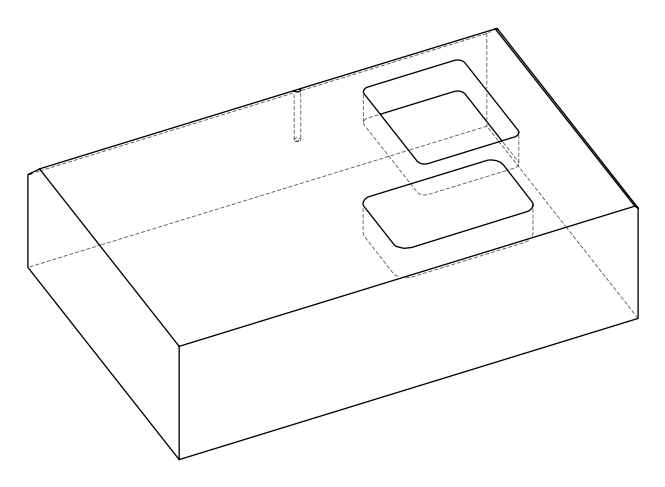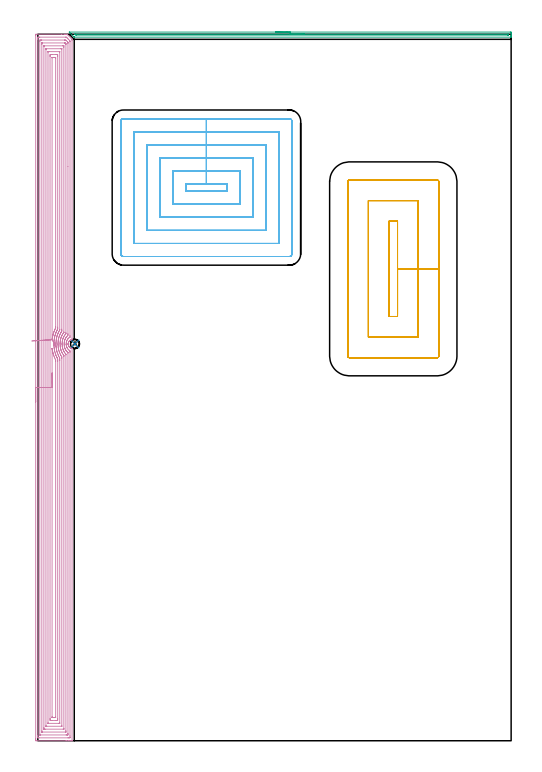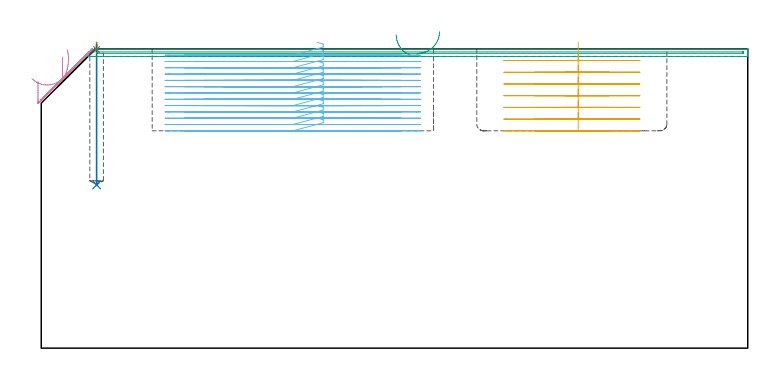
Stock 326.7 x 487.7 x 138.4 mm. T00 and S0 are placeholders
(PLAN: 6 operations, 4 tool changes, 93.9 min)
(1 SPOT_DRILL | STEP1POCKET | NXT0321_9005460120000 | 0.03 min | 1 mm3)
(2 DRILL_BLIND_HOLE_INTO_CENTER | STEP1POCKET | UGT0301_458 | 0.26 min | 1887 mm3)
(3 AREA_MILL | FG_CHAMFER_SURFACE | UGT0205_001 | 5 min | 1882 mm3)
(4 AREA_MILL_1 | FG_CHAMFER_SURFACE_1 | UGT0205_001 | 35.7 min | 153584 mm3)
(5 MILL_RECTANGULAR_POCKET | POCKET_RECTANGULAR_STRAIGHT | NXT0201_007 | Follow Part, ap 6.25, ae 75% | 12.13 min | 484872 mm3)
(6 MILL_RECTANGULAR_POCKET_1 | POCKET_RECTANGULAR_STRAIGHT_1 | NXT0201_011 | Follow Part, ap 3, ae 75% | 40.81 min | 526196 mm3)
(TOOL NXT0321_9005460120000 | NC Spot Drill, 142deg, 12mm, Carbide, Uncoated | D12 PA142 FL30 Z2)
(TOOL UGT0301_458 | Carbide Drill 6.3 mm | D6.3 PA118 FL63 Z2)
(TOOL UGT0205_001 | Chamfer Mill 20 x 3 x 45 deg. | D20 FL50 Z2)
(TOOL NXT0201_007 | ENDMILL 25mm [R216.25-25050GCK54P 1620] | D25 R3 FL54 Z5)
(TOOL NXT0201_011 | ENDMILL 12mm [2P460-1200-NA 1630] | D12 FL38 Z6)
(OP 1 SPOT_DRILL)
G17 G21 G94 G90
T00 M6
G54
G17 G0 G90 X25.6 Y273.9 S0 M3
G43 Z148.4 H0
G94 G81 G98 Z138.129 F250. R141.4
G80
M5
M2
(OP 2 DRILL_BLIND_HOLE_INTO_CENTER)
G17 G21 G94 G90
T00 M6
G54
G17 G0 G90 X25.6 Y273.9 S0 M3
G43 Z148.4 H0
G94 G81 G98 Z75.5 F250. R140.4
G80
M5
M2
(OP 3 AREA_MILL)
G17 G21 G94 G90
T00 M6
G54
G17 G0 G90 X164.15 Y489.2 S1061 M3
G43 Z148.4 H0
Z144.9
G94 G1 X164.188 Z144.028 F250.
X164.302 Z143.164
X164.491 Z142.312
X164.753 Z141.48
X165.087 Z140.674
X165.49 Z139.9
X165.958 Z139.164
X166.49 Z138.472
X167.079 Z137.829
X167.722 Z137.24
X168.414 Z136.708
X169.15 Z136.24
X169.924 Z135.837
X170.73 Z135.503
X171.562 Z135.241
X172.413 Z135.052
X173.278 Z134.938
X174.15 Z134.9
X326.077 Y489.199 Z134.901
X326.509 Y489.195
X326.69 Y489.191 Z134.904
X326.7 Y488.77 Z135.325
Y488.236 Z135.86
Y487.89 Z136.206
Y487.356 Z136.74
Y487.01 Z137.085
Y486.317 Z137.782
Y486.039 Z138.061
X326.699 Y485.696 Z138.394
X326.524 Y485.7 Z138.4
X25.351
X25.094 Y485.704 Z138.389
X24.995 Y485.804 Z138.293
X24.904 Y485.896 Z138.203
X21.968 Y488.832 Z135.268
X21.776 Y489.026 Z135.074
X21.619 Y489.193 Z134.906
X21.776 Y489.2 Z134.9
X174.15
Y487.786 Z136.314
X324.396 Y487.785 Z136.315
X324.658 Y487.78 Z136.32
X324.684 Y487.779 Z136.321
X324.69 Y487.763 Z136.337
X324.696 Y487.73 Z136.37
X324.698 Y487.697 Z136.403
X324.7 Y487.486 Z136.614
X324.699 Y487.248 Z136.852
X324.696 Y487.181 Z136.919
X324.69 Y487.129 Z136.971
X324.687 Y487.121 Z136.979
X324.672 Y487.119 Z136.981
X324.631 Y487.116 Z136.984
X324.29 Y487.114 Z136.986
X324.184
X26.538 Y487.115 Z136.985
X26.173 Y487.121 Z136.979
X25.798 Y487.463 Z136.637
X25.561 Y487.693 Z136.407
X25.522 Y487.734 Z136.366
X25.489 Y487.772 Z136.328
X25.524 Y487.779 Z136.321
X25.798 Y487.784 Z136.316
X25.904 Y487.785 Z136.315
X174.15 Y487.786 Z136.314
X175.022 Z136.352
X175.886 Z136.466
X176.738 Z136.655
X177.57 Z136.917
X178.376 Z137.251
X179.15 Z137.654
X179.886 Z138.123
X180.578 Z138.654
X181.221 Z139.243
X181.81 Z139.886
X182.342 Z140.578
X182.81 Z141.314
X183.213 Z142.088
X183.547 Z142.894
X183.809 Z143.726
X183.998 Z144.578
X184.112 Z145.443
X184.15 Z146.314
G0 Z148.4
M5
M2
(OP 4 AREA_MILL_1)
G17 G21 G94 G90
T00 M6
G54
G17 G0 G90 X-1.5 Y233.85 S1061 M3
G43 Z148.4 H0
Z123.3
G94 G1 Y233.888 Z122.428 F250.
Y234.002 Z121.564
Y234.191 Z120.712
Y234.453 Z119.88
Y234.787 Z119.074
Y235.19 Z118.3
Y235.658 Z117.564
Y236.19 Z116.872
Y236.779 Z116.229
Y237.422 Z115.64
Y238.114 Z115.108
Y238.85 Z114.64
Y239.624 Z114.237
Y240.43 Z113.903
Y241.262 Z113.641
Y242.113 Z113.452
Y242.978 Z113.338
Y243.85 Z113.3
Y486.732
X-1.499 Y487.07 Z113.301
X-1.494 Y487.621 Z113.304
X-1.492 Y487.692 Z113.306
X-0.947 Y487.7 Z113.85
X16.201 Z130.996
X18.604 Z133.399
X19.33 Z134.13
X19.937 Z134.736
X20.02 Y487.699 Z134.819
X20.1 Y487.69 Z134.895
X20.185 Y487.616 Z134.983
X23.503 Y484.298 Z138.301
X23.597 Y484.195 Z138.389
X23.6 Y483.493 Z138.4
Y277.829
X23.594 Y277.009 Z138.392
X23.413 Y276.972 Z138.212
X23.27 Y276.935 Z138.07
X23.221 Y276.922 Z138.02
X23.047 Y276.859 Z137.843
X22.973 Y276.833 Z137.771
X22.757 Y276.741 Z137.557
X22.728 Y276.728 Z137.528
X22.489 Y276.599 Z137.288
X22.26 Y276.449 Z137.06
X22.046 Y276.28 Z136.846
X21.98 Y276.219 Z136.78
X21.843 Y276.093 Z136.643
X21.782 Y276.028 Z136.581
X21.612 Y275.82 Z136.412
X21.536 Y275.712 Z136.336
X21.459 Y275.603 Z136.258
X21.367 Y275.445 Z136.165
X21.325 Y275.373 Z136.122
X21.27 Y275.26 Z136.067
X21.209 Y275.134 Z136.006
X21.137 Y274.945 Z135.934
X21.126 Y274.916 Z135.923
X21.063 Y274.7 Z135.856
X21.061 Y274.695 Z135.854
X21.016 Y274.496 Z135.812
X21.01 Y274.469 Z135.806
X21.003 Y274.425 Z135.799
X20.973 Y274.241 Z135.772
X20.961 Y274.121 Z135.758
X20.96 Y274.113 Z135.757
X20.961 Y274.029 Z135.754
X20.959 Y273.978
X20.961 Y273.895 Z135.751
X20.959 Y273.841 Z135.752
X20.96 Y273.805 Z135.751
Y273.793 Z135.752
X20.959 Y273.715 Z135.756
Y273.697
X20.967 Y273.602 Z135.766
X20.974 Y273.545 Z135.773
X20.983 Y273.474 Z135.781
X21.003 Y273.358 Z135.799
X21.005 Y273.347 Z135.801
X21.025 Y273.254 Z135.822
X21.057 Y273.116 Z135.853
X21.074 Y273.06 Z135.869
X21.124 Y272.89 Z135.92
X21.173 Y272.762 Z135.968
X21.202 Y272.682 Z136.001
X21.207 Y272.669 Z136.005
X21.307 Y272.453 Z136.105
X21.341 Y272.392 Z136.14
X21.421 Y272.253 Z136.219
X21.48 Y272.166 Z136.276
X21.55 Y272.061 Z136.346
X21.7 Y271.868 Z136.5
X21.732 Y271.832 Z136.532
X21.845 Y271.708 Z136.641
X21.862 Y271.691 Z136.658
X22. Y271.559 Z136.797
X22.159 Y271.44 Z136.955
X22.35 Y271.296 Z137.15
X22.603 Y271.15 Z137.399
X22.729 Y271.077 Z137.527
X22.988 Y270.974 Z137.787
X23.179 Y270.898 Z137.978
X23.413 Y270.83 Z138.211
X23.472 Y270.817 Z138.269
X23.595 Y270.781 Z138.391
X23.6 Y270.675 Z138.4
Y0.183
X23.597 Y0.01 Z138.388
X23.557 Y0.007 Z138.349
X23.148 Y0. Z137.948
X22.885 Z137.684
X22.159 Z136.954
X20.907 Z135.704
X19.493 Z134.288
X-0.947 Y0.001 Z113.85
X-1.166 Y0.003 Z113.631
X-1.492 Y0.008 Z113.306
X-1.494 Y0.079 Z113.303
X-1.499 Y0.63 Z113.301
X-1.5 Y1.186 Z113.3
Y243.85
X-0.086 Z114.714
Y484.388
X-0.085 Y485.282 Z114.715
X-0.084 Y485.307 Z114.716
X-0.059 Y485.69 Z114.741
X0.417 Y485.698 Z115.217
X0.83 Y485.699 Z115.63
X1.303 Y485.7 Z116.103
X19.078 Y485.699 Z133.878
X19.493 Y485.693 Z134.293
X19.629 Y485.69 Z134.429
X19.776 Y485.562 Z134.576
X20.066 Y485.282 Z134.866
X20.381 Y484.968 Z135.181
X20.963 Y484.388 Z135.763
X21.27 Y484.08 Z136.07
X21.853 Y483.493 Z136.653
X22.159 Y483.18 Z136.959
X22.184 Y482.599 Z136.984
X22.185 Y482.573 Z136.985
X22.186 Y279.618 Z136.986
X22.183 Y278.723 Z136.983
X22.181 Y278.701 Z136.981
X22.159 Y278.572 Z136.959
X21.709 Y278.282 Z136.509
X21.27 Y277.942 Z136.07
X21.209 Y277.891 Z136.009
X21.141 Y277.829 Z135.941
X20.89 Y277.568 Z135.69
X20.777 Y277.431 Z135.577
X20.634 Y277.25 Z135.434
X20.405 Y276.935 Z135.205
X20.396 Y276.921 Z135.196
X20.381 Y276.896 Z135.181
X20.085 Y276.339 Z134.885
X19.954 Y276.041 Z134.754
X19.831 Y275.701 Z134.631
X19.759 Y275.46 Z134.559
X19.68 Y275.147 Z134.48
X19.661 Y275.062 Z134.461
X19.648 Y274.991 Z134.448
X19.595 Y274.65 Z134.395
X19.555 Y274.252 Z134.355
X19.549 Y273.83 Z134.349
X19.558 Y273.424 Z134.358
X19.559 Y273.408 Z134.359
X19.568 Y273.307 Z134.368
X19.572 Y273.278 Z134.372
X19.642 Y272.842 Z134.442
X19.726 Y272.464 Z134.526
X19.82 Y272.135 Z134.62
X20.032 Y271.57 Z134.832
X20.144 Y271.331 Z134.944
X20.381 Y270.91 Z135.181
X20.538 Y270.676 Z135.338
X20.862 Y270.268 Z135.662
X21.064 Y270.05 Z135.864
X21.27 Y269.856 Z136.07
X21.356 Y269.782 Z136.156
X21.823 Y269.45 Z136.623
X22.159 Y269.234 Z136.959
X22.183 Y268.887 Z136.983
X22.184 Y268.861 Z136.984
X22.186 Y267.993 Z136.986
Y3.312
X22.185 Y2.418 Z136.985
X22.184 Y2.393 Z136.984
X22.159 Y2.01 Z136.959
X21.683 Y2.003 Z136.483
X21.27 Y2.001 Z136.07
X20.797 Y2. Z135.597
X0.83 Y2.001 Z115.63
X0.354 Y2.003 Z115.154
X-0.059 Y2.01 Z114.741
X-0.084 Y2.418 Z114.716
X-0.085 Y2.444 Z114.715
X-0.086 Y3.312 Z114.714
Y243.85
X1.328 Z116.128
X1.329 Y482.599 Z116.129
X1.33 Y482.991 Z116.13
X1.333 Y483.493 Z116.133
X1.336 Y483.68 Z116.136
X1.52 Y483.694 Z116.32
X1.719 Y483.697 Z116.519
X2.402 Y483.7 Z117.202
X2.607 Z117.407
X18.399 Z133.199
X18.604 Y483.698 Z133.404
X18.809 Y483.695 Z133.609
X19.203 Y483.685 Z134.003
X19.406 Y483.493 Z134.206
X20.584 Y482.316 Z135.384
X20.684 Y482.213 Z135.484
X20.734 Y482.16 Z135.534
X20.756 Y482.133 Z135.556
X20.764 Y482.096 Z135.564
X20.768 Y481.705 Z135.568
X20.771 Y481.313 Z135.571
X20.772 Y396.46 Z135.572
X20.771 Y281.013 Z135.571
X20.77 Y280.512 Z135.57
X20.768 Y280.123 Z135.568
X20.764 Y279.874 Z135.564
X20.488 Y279.618 Z135.288
X20.433 Y279.566 Z135.233
X20.381 Y279.515 Z135.181
X19.993 Y279.114 Z134.793
X19.675 Y278.723 Z134.475
X19.597 Y278.618 Z134.397
X19.493 Y278.466 Z134.293
X19.247 Y278.077 Z134.047
X19.11 Y277.829 Z133.91
X18.933 Y277.498 Z133.733
X18.686 Y276.935 Z133.486
X18.662 Y276.876 Z133.462
X18.604 Y276.714 Z133.404
X18.445 Y276.201 Z133.245
X18.405 Y276.041 Z133.205
X18.278 Y275.475 Z133.078
X18.225 Y275.147 Z133.025
X18.17 Y274.689 Z132.97
X18.14 Y274.252 Z132.94
X18.134 Y273.831 Z132.934
X18.15 Y273.358 Z132.95
X18.192 Y272.878 Z132.992
X18.253 Y272.464 Z133.053
X18.397 Y271.778 Z133.197
X18.456 Y271.57 Z133.256
X18.604 Y271.109 Z133.404
X18.767 Y270.676 Z133.567
X18.886 Y270.391 Z133.686
X19.209 Y269.782 Z134.009
X19.312 Y269.602 Z134.112
X19.493 Y269.327 Z134.293
X19.832 Y268.887 Z134.632
X20.084 Y268.592 Z134.884
X20.381 Y268.291 Z135.181
X20.532 Y268.15 Z135.332
X20.71 Y267.993 Z135.51
X20.765 Y267.938 Z135.565
X20.767 Y267.894 Z135.567
X20.769 Y267.797 Z135.569
X20.771 Y267.601 Z135.571
Y5.101
X20.77 Y4.709 Z135.57
X20.767 Y4.207 Z135.567
X20.764 Y4.02 Z135.564
X20.58 Y4.006 Z135.38
X20.381 Y4.003 Z135.181
X19.698 Y4. Z134.498
X19.493 Z134.293
X1.719 Y4.001 Z116.519
X1.514 Y4.003 Z116.314
X1.377 Y4.008 Z116.177
X1.335 Y4.011 Z116.135
X1.333 Y4.029 Z116.133
X1.331 Y4.076 Z116.131
X1.329 Y4.207 Z116.129
X1.328 Y243.85 Z116.128
X2.743 Z117.543
Y480.811
X2.747 Y481.565 Z117.547
X2.75 Y481.675 Z117.55
X2.755 Y481.691 Z117.555
X2.779 Y481.694 Z117.579
X2.833 Y481.697 Z117.633
X3.054 Y481.699 Z117.854
X18.609 Y481.7 Z133.409
X18.718 Y481.693 Z133.518
X18.744 Y481.69 Z133.544
X18.797 Y481.643 Z133.597
X18.88 Y481.567 Z133.68
X19.004 Y481.447 Z133.804
X19.066 Y481.385 Z133.866
X19.149 Y481.3 Z133.949
X19.314 Y481.126 Z134.114
X19.351 Y481.085 Z134.151
X19.353 Y481.069 Z134.153
X19.355 Y481.029 Z134.155
X19.357 Y480.947 Z134.157
Y480.811
Y281.543
X19.356 Y281.406 Z134.156
X19.35 Y281.028 Z134.15
X19.344 Y280.941 Z134.144
X18.973 Y280.512 Z133.773
X18.808 Y280.306 Z133.608
X18.604 Y280.037 Z133.404
X18.434 Y279.788 Z133.234
X18.323 Y279.618 Z133.123
X18.093 Y279.237 Z132.893
X17.81 Y278.723 Z132.61
X17.778 Y278.661 Z132.578
X17.715 Y278.528 Z132.515
X17.508 Y278.037 Z132.308
X17.424 Y277.829 Z132.224
X17.271 Y277.382 Z132.071
X17.13 Y276.935 Z131.93
X17.068 Y276.692 Z131.868
X16.919 Y276.041 Z131.719
X16.904 Y275.963 Z131.704
X16.826 Y275.5 Z131.626
X16.789 Y275.184 Z131.589
X16.786 Y275.147 Z131.586
X16.728 Y274.352 Z131.528
X16.724 Y274.252 Z131.524
X16.72 Y273.863 Z131.52
X16.728 Y273.457 Z131.528
X16.734 Y273.358 Z131.534
X16.8 Y272.491 Z131.6
X16.803 Y272.464 Z131.603
X16.826 Y272.299 Z131.626
X16.964 Y271.57 Z131.764
X16.999 Y271.397 Z131.799
X17.096 Y270.994 Z131.896
X17.19 Y270.676 Z131.99
X17.37 Y270.129 Z132.17
X17.502 Y269.782 Z132.302
X17.715 Y269.274 Z132.515
X17.915 Y268.887 Z132.715
X18.143 Y268.457 Z132.943
X18.439 Y267.993 Z133.239
X18.604 Y267.766 Z133.404
X18.893 Y267.392 Z133.693
X19.136 Y267.099 Z133.936
X19.342 Y266.859 Z134.142
X19.35 Y266.813 Z134.15
X19.352 Y266.72 Z134.152
X19.357 Y266.341 Z134.157
Y6.889
X19.353 Y6.135 Z134.153
X19.35 Y6.025 Z134.15
X19.345 Y6.009 Z134.145
X19.321 Y6.006 Z134.121
X19.266 Y6.003 Z134.066
X19.046 Y6.001 Z133.846
X3.053 Z117.853
X2.834 Y6.003 Z117.634
X2.779 Y6.006 Z117.579
X2.755 Y6.009 Z117.555
X2.75 Y6.021 Z117.55
X2.748 Y6.096 Z117.548
X2.743 Y6.753 Z117.543
Y243.85
X4.157 Z118.957
Y479.252
X4.159 Y479.481 Z118.959
X4.162 Y479.634 Z118.962
X4.164 Y479.683 Z118.964
X4.176 Y479.69 Z118.976
X4.217 Y479.693 Z119.017
X4.385 Y479.698 Z119.185
X4.6 Y479.7 Z119.4
X17.042 Z131.842
X17.715 Y479.699 Z132.515
X17.933 Y479.697 Z132.733
X17.94 Y479.691 Z132.74
X17.941 Y479.689 Z132.741
X17.943 Y479.022 Z132.743
Y478.793
X17.942 Y282.072 Z132.742
X17.941 Y281.995 Z132.741
X17.936 Y281.935 Z132.736
X17.932 Y281.905 Z132.732
X17.92 Y281.886 Z132.72
X17.715 Y281.61 Z132.515
X17.629 Y281.493 Z132.429
X17.568 Y281.406 Z132.368
X17.274 Y280.956 Z132.074
X17.001 Y280.512 Z131.801
X16.937 Y280.401 Z131.737
X16.826 Y280.199 Z131.626
X16.628 Y279.817 Z131.428
X16.534 Y279.618 Z131.334
X16.353 Y279.2 Z131.153
X16.159 Y278.723 Z130.959
X16.101 Y278.56 Z130.901
X15.938 Y278.086 Z130.738
X15.877 Y277.89 Z130.677
X15.86 Y277.829 Z130.66
X15.694 Y277.181 Z130.494
X15.638 Y276.935 Z130.438
X15.534 Y276.447 Z130.334
X15.469 Y276.041 Z130.269
X15.419 Y275.669 Z130.219
X15.368 Y275.147 Z130.168
X15.344 Y274.85 Z130.144
X15.311 Y274.252 Z130.111
X15.308 Y273.992 Z130.108
X15.319 Y273.358 Z130.119
X15.334 Y273.072 Z130.134
X15.384 Y272.464 Z130.184
X15.419 Y272.092 Z130.219
X15.505 Y271.57 Z130.305
X15.608 Y271.008 Z130.408
X15.681 Y270.676 Z130.481
X15.764 Y270.323 Z130.564
X15.908 Y269.812 Z130.708
X15.917 Y269.782 Z130.717
X15.938 Y269.72 Z130.738
X16.236 Y268.887 Z131.036
X16.445 Y268.377 Z131.245
X16.626 Y267.993 Z131.426
X16.826 Y267.61 Z131.626
X17.11 Y267.099 Z131.91
X17.67 Y266.251 Z132.47
X17.715 Y266.191 Z132.515
X17.915 Y265.922 Z132.715
X17.936 Y265.892 Z132.736
X17.939 Y265.815 Z132.739
X17.941 Y265.693 Z132.741
X17.943 Y265.54 Z132.743
Y265.311
Y8.448
X17.941 Y8.219 Z132.741
X17.938 Y8.066 Z132.738
X17.936 Y8.017 Z132.736
X17.924 Y8.01 Z132.724
X17.883 Y8.007 Z132.683
X17.715 Y8.002 Z132.515
X17.499 Y8. Z132.299
X5.058 Z119.858
X4.385 Y8.001 Z119.185
X4.166 Y8.003 Z118.966
X4.16 Y8.009 Z118.96
X4.159 Y8.011 Z118.959
X4.157 Y8.677 Z118.957
Y8.907
Y243.85
X5.571 Z120.371
X5.572 Y477.234 Z120.372
X5.573 Y477.531 Z120.373
X5.576 Y477.679 Z120.376
X5.578 Y477.689 Z120.378
X5.593 Y477.693 Z120.393
X5.633 Y477.697 Z120.433
X5.7 Y477.7 Z120.5
X15.938 Z130.738
X16.365 Y477.698 Z131.165
X16.507 Y477.692 Z131.307
X16.52 Y477.69 Z131.32
X16.522 Y477.677 Z131.322
X16.526 Y477.631 Z131.326
X16.528 Y477.534 Z131.328
X16.529 Y284.089 Z131.329
X16.528 Y283.495 Z131.328
X16.526 Y283.194 Z131.326
X16.522 Y282.898 Z131.322
X16.513 Y282.76 Z131.313
X16.457 Y282.672 Z131.257
X16.222 Y282.3 Z131.022
X16.113 Y282.124 Z130.913
X15.938 Y281.832 Z130.738
X15.785 Y281.56 Z130.585
X15.7 Y281.406 Z130.5
X15.476 Y280.977 Z130.276
X15.26 Y280.512 Z130.06
X15.195 Y280.365 Z129.995
X15.049 Y280.021 Z129.849
X14.935 Y279.732 Z129.735
X14.893 Y279.618 Z129.693
X14.708 Y279.067 Z129.508
X14.597 Y278.723 Z129.397
X14.5 Y278.382 Z129.3
X14.356 Y277.829 Z129.156
X14.318 Y277.671 Z129.118
X14.16 Y276.961 Z128.96
X14.156 Y276.939 Z128.956
X14.043 Y276.159 Z128.843
X14.029 Y276.041 Z128.829
X13.96 Y275.348 Z128.76
X13.945 Y275.147 Z128.745
X13.907 Y274.508 Z128.707
X13.897 Y274.252 Z128.697
X13.899 Y273.621 Z128.699
X13.904 Y273.358 Z128.704
X13.941 Y272.684 Z128.741
X13.959 Y272.464 Z128.759
X14.032 Y271.699 Z128.832
X14.051 Y271.57 Z128.851
X14.16 Y270.898 Z128.96
X14.201 Y270.676 Z129.001
X14.211 Y270.624 Z129.011
X14.401 Y269.782 Z129.201
X14.488 Y269.452 Z129.288
X14.659 Y268.887 Z129.459
X14.919 Y268.124 Z129.719
X14.968 Y267.993 Z129.768
X15.049 Y267.787 Z129.849
X15.35 Y267.099 Z130.15
X15.641 Y266.504 Z130.441
X15.804 Y266.205 Z130.604
X15.938 Y265.971 Z130.738
X16.342 Y265.311 Z131.142
X16.522 Y265.009 Z131.322
X16.526 Y264.719 Z131.326
X16.528 Y264.416 Z131.328
X16.529 Y263.822 Z131.329
X16.528 Y10.466 Z131.328
X16.527 Y10.169 Z131.327
X16.524 Y10.021 Z131.324
X16.522 Y10.011 Z131.322
X16.507 Y10.007 Z131.307
X16.467 Y10.003 Z131.267
X16.4 Y10. Z131.2
X6.162 Z120.962
X5.735 Y10.002 Z120.535
X5.593 Y10.008 Z120.393
X5.58 Y10.01 Z120.38
X5.578 Y10.023 Z120.378
X5.574 Y10.069 Z120.374
X5.572 Y10.166 Z120.372
X5.571 Y243.85 Z120.371
X6.985 Z121.785
X6.986 Y475.446 Z121.786
Y475.511
X6.989 Y475.577 Z121.789
X6.994 Y475.69 Z121.794
X7.051 Y475.692 Z121.851
X7.688 Y475.699 Z122.488
X14.797 Y475.7 Z129.597
X15.049 Y475.696 Z129.849
X15.085 Y475.694 Z129.885
X15.101 Y475.691 Z129.901
X15.108 Y475.642 Z129.908
X15.113 Y475.512 Z129.913
X15.114 Y475.446 Z129.914
Y283.957
X15.112 Y283.825 Z129.912
X15.108 Y283.564 Z129.908
X15.049 Y283.454 Z129.849
X14.954 Y283.29 Z129.754
X14.899 Y283.194 Z129.699
X14.634 Y282.718 Z129.434
X14.408 Y282.3 Z129.208
X14.324 Y282.136 Z129.124
X14.16 Y281.796 Z128.96
X14.04 Y281.527 Z128.84
X13.988 Y281.406 Z128.788
X13.78 Y280.895 Z128.58
X13.629 Y280.512 Z128.429
X13.537 Y280.245 Z128.337
X13.324 Y279.618 Z128.124
X13.311 Y279.578 Z128.111
X13.272 Y279.447 Z128.072
X13.119 Y278.878 Z127.919
X13.08 Y278.723 Z127.88
X12.946 Y278.157 Z127.746
X12.875 Y277.829 Z127.675
X12.791 Y277.419 Z127.591
X12.715 Y276.935 Z127.515
X12.673 Y276.644 Z127.473
X12.601 Y276.041 Z127.401
X12.58 Y275.842 Z127.38
X12.523 Y275.147 Z127.323
X12.514 Y275.015 Z127.314
X12.481 Y274.252 Z127.281
X12.479 Y274.156 Z127.279
X12.486 Y273.358 Z127.286
X12.489 Y273.252 Z127.289
X12.535 Y272.464 Z127.335
X12.547 Y272.3 Z127.347
X12.618 Y271.57 Z127.418
X12.646 Y271.305 Z127.446
X12.75 Y270.676 Z127.55
X12.829 Y270.227 Z127.629
X12.921 Y269.782 Z127.721
X13.073 Y269.087 Z127.873
X13.126 Y268.887 Z127.926
X13.272 Y268.371 Z128.072
X13.392 Y267.993 Z128.192
X13.451 Y267.813 Z128.251
X13.706 Y267.099 Z128.506
X14.004 Y266.362 Z128.804
X14.073 Y266.205 Z128.873
X14.16 Y266.012 Z128.96
X14.512 Y265.311 Z129.312
X14.957 Y264.509 Z129.757
X15.012 Y264.416 Z129.812
X15.049 Y264.349 Z129.849
X15.109 Y263.522 Z129.909
X15.112 Y263.459 Z129.912
X15.115 Y262.628 Z129.915
Y262.562
X15.114 Y12.254 Z129.914
Y12.189
X15.111 Y12.123 Z129.911
X15.106 Y12.01 Z129.906
X15.049 Y12.009 Z129.849
X14.412 Y12.001 Z129.212
X7.303 Z122.103
X7.051 Y12.004 Z121.851
X7.015 Y12.006 Z121.815
X6.999 Y12.009 Z121.799
X6.992 Y12.057 Z121.792
X6.987 Y12.188 Z121.787
X6.986 Y12.254 Z121.786
X6.985 Y243.85 Z121.785
X8.399 Z123.199
X8.4 Y472.3 Z123.2
Y472.763
X8.402 Y473.192 Z123.202
X8.407 Y473.657 Z123.207
X8.789 Y473.697 Z123.589
X8.828 Y473.698 Z123.628
X9.675 Y473.7 Z124.475
X12.341 Z127.141
X13.231 Y473.699 Z128.031
X13.272 Y473.696 Z128.072
X13.693 Y473.657 Z128.493
X13.697 Y473.229 Z128.497
X13.7 Y472.763 Z128.5
Y472.332
Y285.446
X13.699 Y284.983 Z128.499
X13.697 Y284.555 Z128.497
X13.693 Y284.321 Z128.493
X13.684 Y284.27 Z128.484
X13.658 Y284.218 Z128.458
X13.59 Y284.089 Z128.39
X13.478 Y283.881 Z128.278
X13.272 Y283.498 Z128.072
X13.169 Y283.298 Z127.969
X13.119 Y283.194 Z127.919
X12.889 Y282.685 Z127.689
X12.721 Y282.3 Z127.521
X12.621 Y282.061 Z127.421
X12.383 Y281.477 Z127.183
X12.364 Y281.426 Z127.164
X12.357 Y281.406 Z127.157
X12.142 Y280.754 Z126.942
X12.065 Y280.512 Z126.865
X11.932 Y280.071 Z126.732
X11.807 Y279.618 Z126.607
X11.742 Y279.368 Z126.542
X11.585 Y278.723 Z126.385
X11.568 Y278.649 Z126.368
X11.494 Y278.307 Z126.294
X11.416 Y277.908 Z126.216
X11.403 Y277.829 Z126.203
X11.298 Y277.132 Z126.098
X11.272 Y276.935 Z126.072
X11.202 Y276.335 Z126.002
X11.174 Y276.041 Z125.974
X11.131 Y275.512 Z125.931
X11.107 Y275.147 Z125.907
X11.084 Y274.666 Z125.884
X11.068 Y274.252 Z125.868
X11.07 Y273.785 Z125.87
X11.075 Y273.358 Z125.875
X11.095 Y272.866 Z125.895
X11.118 Y272.464 Z125.918
X11.159 Y271.908 Z125.959
X11.191 Y271.57 Z125.991
X11.259 Y270.912 Z126.059
X11.297 Y270.676 Z126.097
X11.433 Y269.843 Z126.233
X11.445 Y269.782 Z126.245
X11.494 Y269.525 Z126.294
X11.632 Y268.887 Z126.432
X11.673 Y268.707 Z126.473
X11.858 Y267.993 Z126.658
X12.008 Y267.477 Z126.808
X12.129 Y267.099 Z126.929
X12.383 Y266.351 Z127.183
X12.435 Y266.205 Z127.235
X12.466 Y266.121 Z127.266
X12.808 Y265.311 Z127.608
X13.167 Y264.521 Z127.967
X13.219 Y264.416 Z128.019
X13.272 Y264.313 Z128.072
X13.685 Y263.522 Z128.485
X13.693 Y263.098 Z128.493
X13.698 Y262.628 Z128.498
X13.7 Y262.197 Z128.5
Y261.734
Y15.4
Y14.937
X13.698 Y14.508 Z128.498
X13.693 Y14.043 Z128.493
X13.311 Y14.003 Z128.111
X13.272 Y14.002 Z128.072
X12.425 Y14. Z127.225
X9.759 Z124.559
X8.869 Y14.002 Z123.669
X8.828 Y14.004 Z123.628
X8.407 Y14.043 Z123.207
X8.402 Y14.471 Z123.202
X8.4 Y14.937 Z123.2
Y15.368
X8.399 Y243.85 Z123.199
X9.814 Z124.614
Y270.392
X9.815 Y270.577 Z124.615
X9.817 Y270.676 Z124.617
X9.819 Y270.757 Z124.619
X9.84 Y270.676 Z124.64
X10.013 Y269.641 Z124.813
X10.048 Y269.449 Z124.848
X10.157 Y268.887 Z124.957
X10.205 Y268.654 Z125.005
X10.275 Y268.326 Z125.075
X10.353 Y267.993 Z125.153
X10.41 Y267.764 Z125.21
X10.573 Y267.132 Z125.373
X10.582 Y267.099 Z125.382
X10.606 Y267.02 Z125.406
X10.864 Y266.205 Z125.664
X10.996 Y265.812 Z125.796
X11.176 Y265.311 Z125.976
X11.494 Y264.507 Z126.294
X11.532 Y264.416 Z126.332
X11.559 Y264.351 Z126.359
X11.945 Y263.522 Z126.745
X12.279 Y262.822 Z127.079
X12.283 Y262.728 Z127.083
X12.285 Y262.628 Z127.085
X12.286 Y261.831 Z127.086
Y16.327
X12.284 Y16.128 Z127.084
X12.281 Y16.029 Z127.081
X12.28 Y16.012 Z127.08
X12.262 Y16.008 Z127.062
X12.212 Y16.003 Z127.012
X11.494 Y16. Z126.294
X11.326 Z126.126
X10.606 Z125.406
X10.437 Z125.237
X9.86 Y16.007 Z124.66
X9.827 Y16.01 Z124.627
X9.82 Y16.016 Z124.62
X9.818 Y16.032 Z124.618
X9.815 Y16.116 Z124.615
X9.814 Y16.287 Z124.614
Y16.628
Y243.85
Y244.722 Z124.652
Y245.586 Z124.766
Y246.438 Z124.954
Y247.27 Z125.217
Y248.076 Z125.551
Y248.85 Z125.953
Y249.586 Z126.422
Y250.278 Z126.953
Y250.921 Z127.543
Y251.51 Z128.186
Y252.041 Z128.878
Y252.51 Z129.614
Y252.913 Z130.388
Y253.247 Z131.194
Y253.509 Z132.026
Y253.698 Z132.877
Y253.812 Z133.742
Y253.85 Z134.614
G0 X12.055 Y272.94 Z138.028
G1 X12.232 Y272.632 Z137.231
X12.373 Y272.386 Z136.406
X12.478 Y272.203 Z135.559
X12.546 Y272.085 Z134.698
X12.576 Y272.033 Z133.827
X12.569 Y272.046 Z132.955
X12.523 Y272.125 Z132.088
X12.44 Y272.27 Z131.231
X12.32 Y272.478 Z130.393
X12.164 Y272.75 Z129.578
X11.974 Y273.081 Z128.794
X11.75 Y273.471 Z128.047
X11.494 Y273.916 Z127.341
X11.209 Y274.412 Z126.683
X10.896 Y274.956 Z126.077
X10.558 Y275.544 Z125.528
X10.198 Y276.171 Z125.04
X9.817 Y276.833 Z124.617
X9.816 Y276.836 Z124.616
X9.814 Y276.935 Z124.614
Y277.013
Y471.373
X9.816 Y471.572 Z124.616
X9.819 Y471.671 Z124.619
X9.82 Y471.688 Z124.62
X9.838 Y471.692 Z124.638
X9.887 Y471.697 Z124.687
X10.606 Y471.7 Z125.406
X10.774 Z125.574
X11.494 Z126.294
X11.663 Y471.699 Z126.463
X12.24 Y471.692 Z127.04
X12.27 Y471.69 Z127.07
X12.279 Y471.666 Z127.079
X12.282 Y471.584 Z127.082
X12.284 Y471.413 Z127.084
X12.286 Y471.072 Z127.086
Y470.975
Y285.877
X12.281 Y285.085 Z127.081
X12.279 Y284.983 Z127.079
X12.019 Y284.455 Z126.819
X11.845 Y284.089 Z126.645
X11.734 Y283.847 Z126.534
X11.494 Y283.308 Z126.294
X11.461 Y283.228 Z126.261
X11.447 Y283.194 Z126.247
X11.209 Y282.587 Z126.009
X11.099 Y282.3 Z125.899
X10.972 Y281.931 Z125.772
X10.796 Y281.406 Z125.596
X10.75 Y281.261 Z125.55
X10.606 Y280.787 Z125.406
X10.546 Y280.572 Z125.346
X10.53 Y280.512 Z125.33
X10.406 Y280.034 Z125.206
X10.363 Y279.862 Z125.163
X10.304 Y279.618 Z125.104
X10.267 Y279.453 Z125.067
X10.197 Y279.135 Z124.997
X10.109 Y278.723 Z124.909
X10.076 Y278.556 Z124.876
X10.046 Y278.392 Z124.846
X9.954 Y277.829 Z124.754
X9.943 Y277.757 Z124.743
X9.819 Y276.833 Z124.619
X9.817 Z124.617
X9.175 Y276.793 Z124.029
X8.484 Y276.75 Z123.498
X7.749 Y276.704 Z123.03
X6.976 Y276.656 Z122.628
X6.171 Y276.606 Z122.295
X5.341 Y276.555 Z122.034
X4.49 Y276.502 Z121.846
X3.627 Y276.448 Z121.733
X2.757 Y276.394 Z121.695
X1.887 Y276.34 Z121.734
X1.024 Y276.287 Z121.849
X0.174 Y276.234 Z122.039
X-0.656 Y276.182 Z122.302
X-1.46 Y276.132 Z122.636
X-2.232 Y276.084 Z123.04
X-2.966 Y276.039 Z123.509
X-3.656 Y275.996 Z124.041
X-4.298 Y275.956 Z124.631
G0 Z148.4
M5
M2
(OP 5 MILL_RECTANGULAR_POCKET)
G17 G21 G94 G90
T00 M6
G54
G17 G0 G90 X248.3 Y294.348 S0 M3
G43 Z148.4 H1
Z141.4
G94 G1 Y325.75 Z132.986 F250.
Y358.6 F500.
X242.4
Y292.9
X248.3
Y325.75
X262.55
Y372.85
X228.15
Y278.65
X262.55
Y325.75
X276.8
Y385.9
G3 X275.6 Y387.1 R1.2
G1 X215.1
G3 X213.9 Y385.9 R1.2
G1 Y265.6
G3 X215.1 Y264.4 R1.2
G1 X275.6
G3 X276.8 Y265.6 R1.2
G1 Y325.75
Y326.75
G0 X248.3 Y294.348 Z135.986
G1 Y325.75 Z127.571 F250.
Y358.6 F500.
X242.4
Y292.9
X248.3
Y325.75
X262.55
Y372.85
X228.15
Y278.65
X262.55
Y325.75
X276.8
Y385.9
G3 X275.6 Y387.1 R1.2
G1 X215.1
G3 X213.9 Y385.9 R1.2
G1 Y265.6
G3 X215.1 Y264.4 R1.2
G1 X275.6
G3 X276.8 Y265.6 R1.2
G1 Y325.75
Y326.75
G0 X248.3 Y294.348 Z130.571
G1 Y325.75 Z122.157 F250.
Y358.6 F500.
X242.4
Y292.9
X248.3
Y325.75
X262.55
Y372.85
X228.15
Y278.65
X262.55
Y325.75
X276.8
Y385.9
G3 X275.6 Y387.1 R1.2
G1 X215.1
G3 X213.9 Y385.9 R1.2
G1 Y265.6
G3 X215.1 Y264.4 R1.2
G1 X275.6
G3 X276.8 Y265.6 R1.2
G1 Y325.75
Y326.75
G0 X248.3 Y294.348 Z125.157
G1 Y325.75 Z116.743 F250.
Y358.6 F500.
X242.4
Y292.9
X248.3
Y325.75
X262.55
Y372.85
X228.15
Y278.65
X262.55
Y325.75
X276.8
Y385.9
G3 X275.6 Y387.1 R1.2
G1 X215.1
G3 X213.9 Y385.9 R1.2
G1 Y265.6
G3 X215.1 Y264.4 R1.2
G1 X275.6
G3 X276.8 Y265.6 R1.2
G1 Y325.75
Y326.75
G0 X248.3 Y294.348 Z119.743
G1 Y325.75 Z111.329 F250.
Y358.6 F500.
X242.4
Y292.9
X248.3
Y325.75
X262.55
Y372.85
X228.15
Y278.65
X262.55
Y325.75
X276.8
Y385.9
G3 X275.6 Y387.1 R1.2
G1 X215.1
G3 X213.9 Y385.9 R1.2
G1 Y265.6
G3 X215.1 Y264.4 R1.2
G1 X275.6
G3 X276.8 Y265.6 R1.2
G1 Y325.75
Y326.75
G0 X248.3 Y294.348 Z114.329
G1 Y325.75 Z105.914 F250.
Y358.6 F500.
X242.4
Y292.9
X248.3
Y325.75
X262.55
Y372.85
X228.15
Y278.65
X262.55
Y325.75
X276.8
Y385.9
G3 X275.6 Y387.1 R1.2
G1 X215.1
G3 X213.9 Y385.9 R1.2
G1 Y265.6
G3 X215.1 Y264.4 R1.2
G1 X275.6
G3 X276.8 Y265.6 R1.2
G1 Y325.75
Y326.75
G0 X248.3 Y294.348 Z108.914
G1 Y325.75 Z100.5 F250.
Y358.6 F500.
X242.4
Y292.9
X248.3
Y325.75
X262.55
Y372.85
X228.15
Y278.65
X262.55
Y325.75
X276.8
Y385.9
G3 X275.6 Y387.1 R1.2
G1 X215.1
G3 X213.9 Y385.9 R1.2
G1 Y265.6
G3 X215.1 Y264.4 R1.2
G1 X275.6
G3 X276.8 Y265.6 R1.2
G1 Y325.75
Y326.75
G0 Z148.4
M5
M2
(OP 6 MILL_RECTANGULAR_POCKET_1)
G17 G21 G94 G90
T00 M6
G54
G17 G0 G90 X127.474 Y379.3 S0 M3
G43 Z148.4 H1
Z141.4
G94 G1 X130.4 Z140.616 F250.
Y384.4 Z139.249
X116.35 Z135.485
X102.3 F500.
Y379.3
X130.4
Y384.4
X116.35
Y393.4
X93.3
Y370.3
X139.4
Y393.4
X116.35
Y402.4
X84.3
Y361.3
X148.4
Y402.4
X116.35
Y411.4
X75.3
Y352.3
X157.4
Y411.4
X116.35
Y420.4
X66.3
Y343.3
X166.4
Y420.4
X116.35
Y429.4
X59.1
G3 X57.3 Y427.6 R1.8
G1 Y336.1
G3 X59.1 Y334.3 R1.8
G1 X173.6
G3 X175.4 Y336.1 R1.8
G1 Y427.6
G3 X173.6 Y429.4 R1.8
G1 X116.35
X115.35
G0 X127.474 Y379.3 Z138.485
G1 X130.4 Z137.7 F250.
Y384.4 Z136.334
X116.35 Z132.569
X102.3 F500.
Y379.3
X130.4
Y384.4
X116.35
Y393.4
X93.3
Y370.3
X139.4
Y393.4
X116.35
Y402.4
X84.3
Y361.3
X148.4
Y402.4
X116.35
Y411.4
X75.3
Y352.3
X157.4
Y411.4
X116.35
Y420.4
X66.3
Y343.3
X166.4
Y420.4
X116.35
Y429.4
X59.1
G3 X57.3 Y427.6 R1.8
G1 Y336.1
G3 X59.1 Y334.3 R1.8
G1 X173.6
G3 X175.4 Y336.1 R1.8
G1 Y427.6
G3 X173.6 Y429.4 R1.8
G1 X116.35
X115.35
G0 X127.474 Y379.3 Z135.569
G1 X130.4 Z134.785 F250.
Y384.4 Z133.418
X116.35 Z129.654
X102.3 F500.
Y379.3
X130.4
Y384.4
X116.35
Y393.4
X93.3
Y370.3
X139.4
Y393.4
X116.35
Y402.4
X84.3
Y361.3
X148.4
Y402.4
X116.35
Y411.4
X75.3
Y352.3
X157.4
Y411.4
X116.35
Y420.4
X66.3
Y343.3
X166.4
Y420.4
X116.35
Y429.4
X59.1
G3 X57.3 Y427.6 R1.8
G1 Y336.1
G3 X59.1 Y334.3 R1.8
G1 X173.6
G3 X175.4 Y336.1 R1.8
G1 Y427.6
G3 X173.6 Y429.4 R1.8
G1 X116.35
X115.35
G0 X127.474 Y379.3 Z132.654
G1 X130.4 Z131.87 F250.
Y384.4 Z130.503
X116.35 Z126.738
X102.3 F500.
Y379.3
X130.4
Y384.4
X116.35
Y393.4
X93.3
Y370.3
X139.4
Y393.4
X116.35
Y402.4
X84.3
Y361.3
X148.4
Y402.4
X116.35
Y411.4
X75.3
Y352.3
X157.4
Y411.4
X116.35
Y420.4
X66.3
Y343.3
X166.4
Y420.4
X116.35
Y429.4
X59.1
G3 X57.3 Y427.6 R1.8
G1 Y336.1
G3 X59.1 Y334.3 R1.8
G1 X173.6
G3 X175.4 Y336.1 R1.8
G1 Y427.6
G3 X173.6 Y429.4 R1.8
G1 X116.35
X115.35
G0 X127.474 Y379.3 Z129.738
G1 X130.4 Z128.954 F250.
Y384.4 Z127.588
X116.35 Z123.823
X102.3 F500.
Y379.3
X130.4
Y384.4
X116.35
Y393.4
X93.3
Y370.3
X139.4
Y393.4
X116.35
Y402.4
X84.3
Y361.3
X148.4
Y402.4
X116.35
Y411.4
X75.3
Y352.3
X157.4
Y411.4
X116.35
Y420.4
X66.3
Y343.3
X166.4
Y420.4
X116.35
Y429.4
X59.1
G3 X57.3 Y427.6 R1.8
G1 Y336.1
G3 X59.1 Y334.3 R1.8
G1 X173.6
G3 X175.4 Y336.1 R1.8
G1 Y427.6
G3 X173.6 Y429.4 R1.8
G1 X116.35
X115.35
G0 X127.474 Y379.3 Z126.823
G1 X130.4 Z126.039 F250.
Y384.4 Z124.672
X116.35 Z120.908
X102.3 F500.
Y379.3
X130.4
Y384.4
X116.35
Y393.4
X93.3
Y370.3
X139.4
Y393.4
X116.35
Y402.4
X84.3
Y361.3
X148.4
Y402.4
X116.35
Y411.4
X75.3
Y352.3
X157.4
Y411.4
X116.35
Y420.4
X66.3
Y343.3
X166.4
Y420.4
X116.35
Y429.4
X59.1
G3 X57.3 Y427.6 R1.8
G1 Y336.1
G3 X59.1 Y334.3 R1.8
G1 X173.6
G3 X175.4 Y336.1 R1.8
G1 Y427.6
G3 X173.6 Y429.4 R1.8
G1 X116.35
X115.35
G0 X127.474 Y379.3 Z123.908
G1 X130.4 Z123.123 F250.
Y384.4 Z121.757
X116.35 Z117.992
X102.3 F500.
Y379.3
X130.4
Y384.4
X116.35
Y393.4
X93.3
Y370.3
X139.4
Y393.4
X116.35
Y402.4
X84.3
Y361.3
X148.4
Y402.4
X116.35
Y411.4
X75.3
Y352.3
X157.4
Y411.4
X116.35
Y420.4
X66.3
Y343.3
X166.4
Y420.4
X116.35
Y429.4
X59.1
G3 X57.3 Y427.6 R1.8
G1 Y336.1
G3 X59.1 Y334.3 R1.8
G1 X173.6
G3 X175.4 Y336.1 R1.8
G1 Y427.6
G3 X173.6 Y429.4 R1.8
G1 X116.35
X115.35
G0 X127.474 Y379.3 Z120.992
G1 X130.4 Z120.208 F250.
Y384.4 Z118.842
X116.35 Z115.077
X102.3 F500.
Y379.3
X130.4
Y384.4
X116.35
Y393.4
X93.3
Y370.3
X139.4
Y393.4
X116.35
Y402.4
X84.3
Y361.3
X148.4
Y402.4
X116.35
Y411.4
X75.3
Y352.3
X157.4
Y411.4
X116.35
Y420.4
X66.3
Y343.3
X166.4
Y420.4
X116.35
Y429.4
X59.1
G3 X57.3 Y427.6 R1.8
G1 Y336.1
G3 X59.1 Y334.3 R1.8
G1 X173.6
G3 X175.4 Y336.1 R1.8
G1 Y427.6
G3 X173.6 Y429.4 R1.8
G1 X116.35
X115.35
G0 X127.474 Y379.3 Z118.077
G1 X130.4 Z117.293 F250.
Y384.4 Z115.926
X116.35 Z112.162
X102.3 F500.
Y379.3
X130.4
Y384.4
X116.35
Y393.4
X93.3
Y370.3
X139.4
Y393.4
X116.35
Y402.4
X84.3
Y361.3
X148.4
Y402.4
X116.35
Y411.4
X75.3
Y352.3
X157.4
Y411.4
X116.35
Y420.4
X66.3
Y343.3
X166.4
Y420.4
X116.35
Y429.4
X59.1
G3 X57.3 Y427.6 R1.8
G1 Y336.1
G3 X59.1 Y334.3 R1.8
G1 X173.6
G3 X175.4 Y336.1 R1.8
G1 Y427.6
G3 X173.6 Y429.4 R1.8
G1 X116.35
X115.35
G0 X127.474 Y379.3 Z115.162
G1 X130.4 Z114.377 F250.
Y384.4 Z113.011
X116.35 Z109.246
X102.3 F500.
Y379.3
X130.4
Y384.4
X116.35
Y393.4
X93.3
Y370.3
X139.4
Y393.4
X116.35
Y402.4
X84.3
Y361.3
X148.4
Y402.4
X116.35
Y411.4
X75.3
Y352.3
X157.4
Y411.4
X116.35
Y420.4
X66.3
Y343.3
X166.4
Y420.4
X116.35
Y429.4
X59.1
G3 X57.3 Y427.6 R1.8
G1 Y336.1
G3 X59.1 Y334.3 R1.8
G1 X173.6
G3 X175.4 Y336.1 R1.8
G1 Y427.6
G3 X173.6 Y429.4 R1.8
G1 X116.35
X115.35
G0 X127.474 Y379.3 Z112.246
G1 X130.4 Z111.462 F250.
Y384.4 Z110.095
X116.35 Z106.331
X102.3 F500.
Y379.3
X130.4
Y384.4
X116.35
Y393.4
X93.3
Y370.3
X139.4
Y393.4
X116.35
Y402.4
X84.3
Y361.3
X148.4
Y402.4
X116.35
Y411.4
X75.3
Y352.3
X157.4
Y411.4
X116.35
Y420.4
X66.3
Y343.3
X166.4
Y420.4
X116.35
Y429.4
X59.1
G3 X57.3 Y427.6 R1.8
G1 Y336.1
G3 X59.1 Y334.3 R1.8
G1 X173.6
G3 X175.4 Y336.1 R1.8
G1 Y427.6
G3 X173.6 Y429.4 R1.8
G1 X116.35
X115.35
G0 X127.474 Y379.3 Z109.331
G1 X130.4 Z108.547 F250.
Y384.4 Z107.18
X116.35 Z103.415
X102.3 F500.
Y379.3
X130.4
Y384.4
X116.35
Y393.4
X93.3
Y370.3
X139.4
Y393.4
X116.35
Y402.4
X84.3
Y361.3
X148.4
Y402.4
X116.35
Y411.4
X75.3
Y352.3
X157.4
Y411.4
X116.35
Y420.4
X66.3
Y343.3
X166.4
Y420.4
X116.35
Y429.4
X59.1
G3 X57.3 Y427.6 R1.8
G1 Y336.1
G3 X59.1 Y334.3 R1.8
G1 X173.6
G3 X175.4 Y336.1 R1.8
G1 Y427.6
G3 X173.6 Y429.4 R1.8
G1 X116.35
X115.35
G0 X127.474 Y379.3 Z106.415
G1 X130.4 Z105.631 F250.
Y384.4 Z104.265
X116.35 Z100.5
X102.3 F500.
Y379.3
X130.4
Y384.4
X116.35
Y393.4
X93.3
Y370.3
X139.4
Y393.4
X116.35
Y402.4
X84.3
Y361.3
X148.4
Y402.4
X116.35
Y411.4
X75.3
Y352.3
X157.4
Y411.4
X116.35
Y420.4
X66.3
Y343.3
X166.4
Y420.4
X116.35
Y429.4
X59.1
G3 X57.3 Y427.6 R1.8
G1 Y336.1
G3 X59.1 Y334.3 R1.8
G1 X173.6
G3 X175.4 Y336.1 R1.8
G1 Y427.6
G3 X173.6 Y429.4 R1.8
G1 X116.35
X115.35
G0 Z148.4
M5
M2
